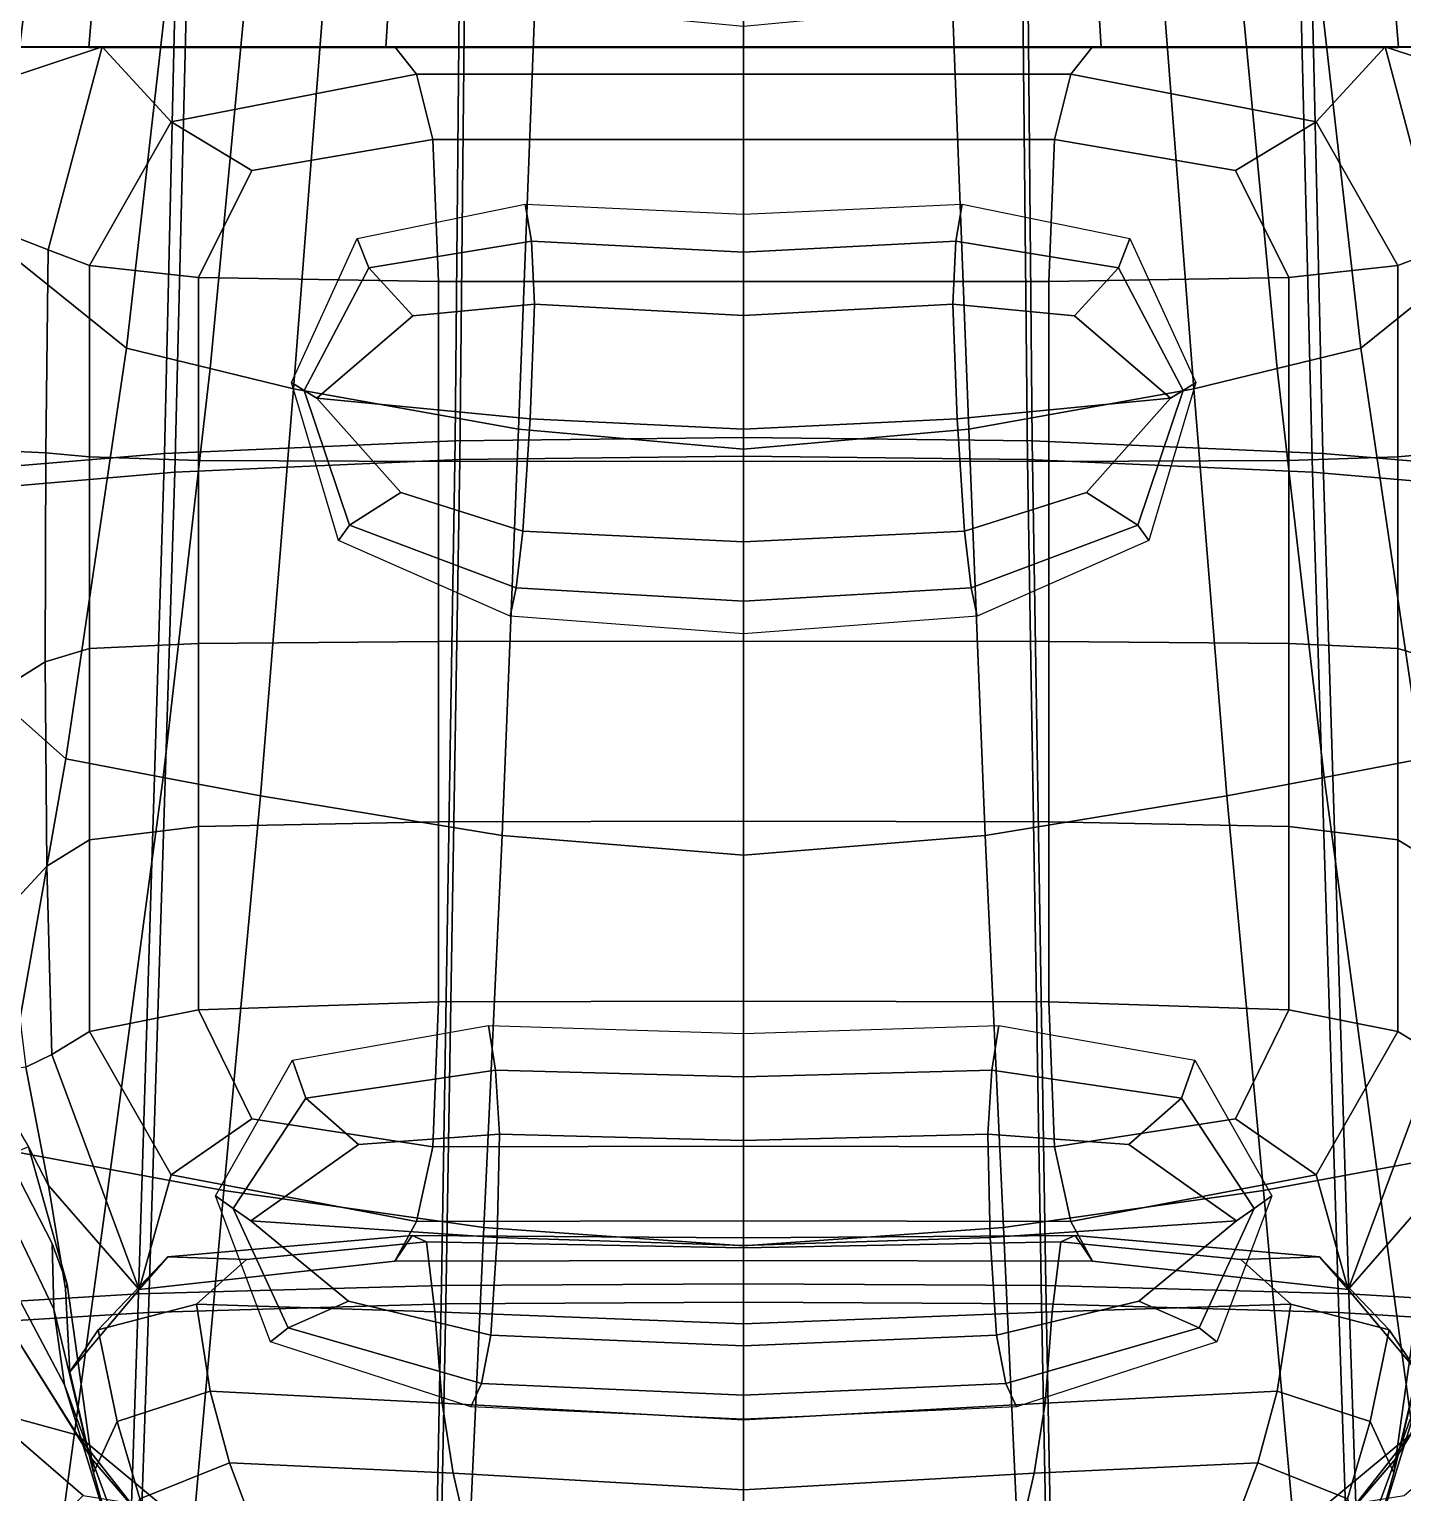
# Model space of a CAD drawing. Extents: x -0.97 to 0.97, y -3.2 to 2.94.
# Drawn here: x -0.2181 to 0.2012, y 1.3053 to 1.7521 of the extents above; entities that cross this region are included whole.
import ezdxf

# ---------------------------------------------------------------- set-up
doc = ezdxf.new("R2010")
doc.units = 0

msp = doc.modelspace()

# ---------------------------------------------------------------- linework, layer by layer
for points in [[(-0.24966, 1.87992, 0.27348), (-0.25361, 1.7466, 0.29611), (-0.19991, 1.74651, 0.20702), (-0.18938, 1.87434, 0.1677)], [(0.24966, 1.87992, 0.27348), (0.18938, 1.87434, 0.1677), (0.19991, 1.74651, 0.20702), (0.25361, 1.7466, 0.29611)], [(-0.24839, 1.7381, 0.08219), (-0.22782, 1.75672, 0.11226), (-0.20575, 1.87599, 0.07271), (-0.23279, 1.85733, 0.04582)], [(-0.10157, 1.8709, 0.12846), (-0.18938, 1.87434, 0.1677), (-0.19991, 1.74651, 0.20702), (-0.10921, 1.74648, 0.16936)], [(0.10157, 1.8709, 0.12846), (0.10921, 1.74648, 0.16936), (0.19991, 1.74651, 0.20702), (0.18938, 1.87434, 0.1677)], [(-0.10157, 1.8709, 0.12846), (-0.10921, 1.74648, 0.16936), (0, 1.74648, 0.16338), (0, 1.86971, 0.12547)], [(0.10157, 1.8709, 0.12846), (0, 1.86971, 0.12547), (0, 1.74648, 0.16338), (0.10921, 1.74648, 0.16936)], [(-0.08601, 1.84797, 1.20751), (-0.08809, 1.62644, 1.29726), (0, 1.62744, 1.29956), (0, 1.85006, 1.21096)], [(0.08601, 1.84797, 1.20751), (0, 1.85006, 1.21096), (0, 1.62744, 1.29956), (0.08809, 1.62644, 1.29726)], [(-0.08601, 1.84797, 1.20751), (-0.17173, 1.84198, 1.19651), (-0.17687, 1.62259, 1.28745), (-0.08809, 1.62644, 1.29726)], [(0.08601, 1.84797, 1.20751), (0.08809, 1.62644, 1.29726), (0.17687, 1.62259, 1.28745), (0.17173, 1.84198, 1.19651)], [(-0.25684, 1.83239, 1.17732), (-0.26706, 1.61506, 1.2672), (-0.17687, 1.62259, 1.28745), (-0.17173, 1.84198, 1.19651)], [(-0.08447, 1.84158, 1.19347), (-0.08667, 1.62073, 1.28286), (-0.17367, 1.61688, 1.27334), (-0.16827, 1.8356, 1.1828)], [(-0.08447, 1.84158, 1.19347), (0, 1.84368, 1.19688), (0, 1.62174, 1.28512), (-0.08667, 1.62073, 1.28286)], [(0.08447, 1.84158, 1.19347), (0.08667, 1.62073, 1.28286), (0, 1.62174, 1.28512), (0, 1.84368, 1.19688)], [(0.08447, 1.84158, 1.19347), (0.16827, 1.8356, 1.1828), (0.17367, 1.61688, 1.27334), (0.08667, 1.62073, 1.28286)], [(0.25684, 1.83239, 1.17732), (0.17173, 1.84198, 1.19651), (0.17687, 1.62259, 1.28745), (0.26706, 1.61506, 1.2672)], [(-0.2287, 1.68708, -0.0055), (-0.26897, 1.71948, 0.05212), (-0.25216, 1.83791, 0.02149), (-0.21318, 1.80908, -0.03064)], [(-0.25074, 1.82605, 1.1644), (-0.16827, 1.8356, 1.1828), (-0.17367, 1.61688, 1.27334), (-0.26133, 1.60935, 1.25382)], [(0.25074, 1.82605, 1.1644), (0.26133, 1.60935, 1.25382), (0.17367, 1.61688, 1.27334), (0.16827, 1.8356, 1.1828)], [(-0.2287, 1.68708, -0.0055), (-0.21318, 1.80908, -0.03064), (-0.1742, 1.78024, -0.08276), (-0.18843, 1.65468, -0.06313)], [(0.2287, 1.68708, -0.0055), (0.18843, 1.65468, -0.06313), (0.1742, 1.78024, -0.08276), (0.21318, 1.80908, -0.03064)], [(-0.16294, 1.64847, -0.07696), (-0.18843, 1.65468, -0.06313), (-0.1742, 1.78024, -0.08276), (-0.15083, 1.77569, -0.09853)], [(0.16294, 1.64847, -0.07696), (0.15083, 1.77569, -0.09853), (0.1742, 1.78024, -0.08276), (0.18843, 1.65468, -0.06313)], [(-0.16294, 1.64847, -0.07696), (-0.15083, 1.77569, -0.09853), (-0.12746, 1.77113, -0.1143), (-0.13746, 1.64226, -0.0908)], [(0.16294, 1.64847, -0.07696), (0.13746, 1.64226, -0.0908), (0.12746, 1.77113, -0.1143), (0.15083, 1.77569, -0.09853)], [(-0.06873, 1.63, -0.14893), (-0.13746, 1.64226, -0.0908), (-0.12746, 1.77113, -0.1143), (-0.06373, 1.75901, -0.16092)], [(0.06873, 1.63, -0.14893), (0.06373, 1.75901, -0.16092), (0.12746, 1.77113, -0.1143), (0.13746, 1.64226, -0.0908)], [(-0.06873, 1.63, -0.14893), (-0.06373, 1.75901, -0.16092), (0, 1.75296, -0.18424), (0, 1.62386, -0.17799)], [(0.06873, 1.63, -0.14893), (0, 1.62386, -0.17799), (0, 1.75296, -0.18424), (0.06373, 1.75901, -0.16092)], [(-0.25437, 1.75116, 0.47781), (-0.22944, 1.73564, 0.47477), (-0.19591, 1.74673, 0.38575), (-0.25094, 1.74673, 0.39653)], [(0.25437, 1.75116, 0.47781), (0.25094, 1.74673, 0.39653), (0.19591, 1.74673, 0.38575), (0.22944, 1.73564, 0.47477)], [(-0.2401, 1.74664, 0.32479), (-0.19487, 1.74661, 0.291), (-0.19991, 1.74651, 0.20702), (-0.25361, 1.7466, 0.29611)], [(-0.2401, 1.74664, 0.32479), (-0.25094, 1.74673, 0.39653), (-0.19591, 1.74673, 0.38575), (-0.19487, 1.74661, 0.291)], [(-0.22352, 1.68908, 0.48002), (-0.21236, 1.68469, 0.42122), (-0.19591, 1.74673, 0.38575), (-0.22944, 1.73564, 0.47477)], [(-0.19974, 1.67994, 0.41177), (-0.17478, 1.72378, 0.40099), (-0.19591, 1.74673, 0.38575), (-0.21236, 1.68469, 0.42122)], [(-0.10788, 1.7466, 0.27575), (-0.10921, 1.74648, 0.16936), (-0.19991, 1.74651, 0.20702), (-0.19487, 1.74661, 0.291)], [(-0.10788, 1.7466, 0.27575), (-0.19487, 1.74661, 0.291), (-0.19591, 1.74673, 0.38575), (-0.10654, 1.74673, 0.38215)], [(-0.09987, 1.73839, 0.39739), (-0.10654, 1.74673, 0.38215), (-0.19591, 1.74673, 0.38575), (-0.17478, 1.72378, 0.40099)], [(-0.10788, 1.7466, 0.27575), (0, 1.7466, 0.27277), (0, 1.74648, 0.16338), (-0.10921, 1.74648, 0.16936)], [(-0.10788, 1.7466, 0.27575), (-0.10654, 1.74673, 0.38215), (0, 1.74673, 0.38215), (0, 1.7466, 0.27277)], [(-0.09987, 1.73839, 0.39739), (0, 1.73839, 0.39739), (0, 1.74673, 0.38215), (-0.10654, 1.74673, 0.38215)], [(0.10788, 1.7466, 0.27575), (0, 1.7466, 0.27277), (0, 1.74673, 0.38215), (0.10654, 1.74673, 0.38215)], [(0.09987, 1.73839, 0.39739), (0.10654, 1.74673, 0.38215), (0, 1.74673, 0.38215), (0, 1.73839, 0.39739)], [(0.10788, 1.7466, 0.27575), (0.10921, 1.74648, 0.16936), (0, 1.74648, 0.16338), (0, 1.7466, 0.27277)], [(0.09987, 1.73839, 0.39739), (0.17478, 1.72378, 0.40099), (0.19591, 1.74673, 0.38575), (0.10654, 1.74673, 0.38215)], [(0.10788, 1.7466, 0.27575), (0.10654, 1.74673, 0.38215), (0.19591, 1.74673, 0.38575), (0.19487, 1.74661, 0.291)], [(0.10788, 1.7466, 0.27575), (0.19487, 1.74661, 0.291), (0.19991, 1.74651, 0.20702), (0.10921, 1.74648, 0.16936)], [(0.19974, 1.67994, 0.41177), (0.21236, 1.68469, 0.42122), (0.19591, 1.74673, 0.38575), (0.17478, 1.72378, 0.40099)], [(0.2401, 1.74664, 0.32479), (0.19487, 1.74661, 0.291), (0.19591, 1.74673, 0.38575), (0.25094, 1.74673, 0.39653)], [(0.2401, 1.74664, 0.32479), (0.25361, 1.7466, 0.29611), (0.19991, 1.74651, 0.20702), (0.19487, 1.74661, 0.291)], [(0.22352, 1.68908, 0.48002), (0.22944, 1.73564, 0.47477), (0.19591, 1.74673, 0.38575), (0.21236, 1.68469, 0.42122)], [(-0.09987, 1.73839, 0.39739), (-0.17478, 1.72378, 0.40099), (-0.15017, 1.70893, 0.41225), (-0.09487, 1.7184, 0.41242)], [(-0.09987, 1.73839, 0.39739), (-0.09487, 1.7184, 0.41242), (0, 1.71841, 0.41242), (0, 1.73839, 0.39739)], [(0.09987, 1.73839, 0.39739), (0, 1.73839, 0.39739), (0, 1.71841, 0.41242), (0.09487, 1.7184, 0.41242)], [(0.09987, 1.73839, 0.39739), (0.09487, 1.7184, 0.41242), (0.15017, 1.70893, 0.41225), (0.17478, 1.72378, 0.40099)], [(-0.19974, 1.67994, 0.41177), (-0.16644, 1.67627, 0.4232), (-0.15017, 1.70893, 0.41225), (-0.17478, 1.72378, 0.40099)], [(0.19974, 1.67994, 0.41177), (0.17478, 1.72378, 0.40099), (0.15017, 1.70893, 0.41225), (0.16644, 1.67627, 0.4232)], [(-0.0932, 1.67508, 0.42701), (-0.09487, 1.7184, 0.41242), (-0.15017, 1.70893, 0.41225), (-0.16644, 1.67627, 0.4232)], [(-0.0932, 1.67508, 0.42701), (0, 1.67511, 0.42701), (0, 1.71841, 0.41242), (-0.09487, 1.7184, 0.41242)], [(0.0932, 1.67508, 0.42701), (0.09487, 1.7184, 0.41242), (0, 1.71841, 0.41242), (0, 1.67511, 0.42701)], [(0.0932, 1.67508, 0.42701), (0.16644, 1.67627, 0.4232), (0.15017, 1.70893, 0.41225), (0.09487, 1.7184, 0.41242)], [(-0.06475, 1.68734, -0.16849), (-0.11449, 1.67926, -0.12573), (-0.11796, 1.68815, -0.11219), (-0.06675, 1.69871, -0.15629)], [(-0.06475, 1.68734, -0.16849), (-0.06675, 1.69871, -0.15629), (0, 1.69564, -0.18356), (0, 1.68405, -0.19528)], [(0.06475, 1.68734, -0.16849), (0, 1.68405, -0.19528), (0, 1.69564, -0.18356), (0.06675, 1.69871, -0.15629)], [(0.06475, 1.68734, -0.16849), (0.06675, 1.69871, -0.15629), (0.11796, 1.68815, -0.11219), (0.11449, 1.67926, -0.12573)], [(-0.22352, 1.68908, 0.48002), (-0.2262, 1.62336, 0.48708), (-0.21303, 1.62271, 0.43107), (-0.21236, 1.68469, 0.42122)], [(-0.2287, 1.68708, -0.0055), (-0.18843, 1.65468, -0.06313), (-0.20694, 1.52932, -0.03923), (-0.24693, 1.56482, 0.02621)], [(-0.19974, 1.67994, 0.41177), (-0.21236, 1.68469, 0.42122), (-0.21303, 1.62271, 0.43107), (-0.19974, 1.62149, 0.42256)], [(-0.13419, 1.64183, -0.10467), (-0.13809, 1.64418, -0.08894), (-0.11796, 1.68815, -0.11219), (-0.11449, 1.67926, -0.12573)], [(-0.06475, 1.68734, -0.16849), (-0.06385, 1.66811, -0.17614), (-0.10102, 1.66457, -0.1422), (-0.11449, 1.67926, -0.12573)], [(-0.06475, 1.68734, -0.16849), (0, 1.68405, -0.19528), (0, 1.66473, -0.2028), (-0.06385, 1.66811, -0.17614)], [(0.06475, 1.68734, -0.16849), (0.06385, 1.66811, -0.17614), (0, 1.66473, -0.2028), (0, 1.68405, -0.19528)], [(0.06475, 1.68734, -0.16849), (0.11449, 1.67926, -0.12573), (0.10102, 1.66457, -0.1422), (0.06385, 1.66811, -0.17614)], [(0.13419, 1.64183, -0.10467), (0.11449, 1.67926, -0.12573), (0.11796, 1.68815, -0.11219), (0.13809, 1.64418, -0.08894)], [(0.2287, 1.68708, -0.0055), (0.24693, 1.56482, 0.02621), (0.20694, 1.52932, -0.03923), (0.18843, 1.65468, -0.06313)], [(0.19974, 1.67994, 0.41177), (0.19974, 1.62149, 0.42256), (0.21303, 1.62271, 0.43107), (0.21236, 1.68469, 0.42122)], [(-0.19974, 1.67994, 0.41177), (-0.19974, 1.62149, 0.42256), (-0.16644, 1.62039, 0.43399), (-0.16644, 1.67627, 0.4232)], [(0.19974, 1.67994, 0.41177), (0.16644, 1.67627, 0.4232), (0.16644, 1.62039, 0.43399), (0.19974, 1.62149, 0.42256)], [(-0.0932, 1.67508, 0.42701), (-0.16644, 1.67627, 0.4232), (-0.16644, 1.62039, 0.43399), (-0.0932, 1.62011, 0.4378)], [(-0.13419, 1.64183, -0.10467), (-0.11449, 1.67926, -0.12573), (-0.10102, 1.66457, -0.1422), (-0.1303, 1.63949, -0.1204)], [(0.0932, 1.67508, 0.42701), (0.0932, 1.62011, 0.4378), (0.16644, 1.62039, 0.43399), (0.16644, 1.67627, 0.4232)], [(0.13419, 1.64183, -0.10467), (0.1303, 1.63949, -0.1204), (0.10102, 1.66457, -0.1422), (0.11449, 1.67926, -0.12573)], [(-0.0932, 1.67508, 0.42701), (-0.0932, 1.62011, 0.4378), (0, 1.62017, 0.4378), (0, 1.67511, 0.42701)], [(0.0932, 1.67508, 0.42701), (0, 1.67511, 0.42701), (0, 1.62017, 0.4378), (0.0932, 1.62011, 0.4378)], [(-0.06515, 1.63313, -0.17473), (-0.1303, 1.63949, -0.1204), (-0.10102, 1.66457, -0.1422), (-0.06385, 1.66811, -0.17614)], [(-0.06515, 1.63313, -0.17473), (-0.06385, 1.66811, -0.17614), (0, 1.66473, -0.2028), (0, 1.62995, -0.20189)], [(0.06515, 1.63313, -0.17473), (0, 1.62995, -0.20189), (0, 1.66473, -0.2028), (0.06385, 1.66811, -0.17614)], [(0.06515, 1.63313, -0.17473), (0.06385, 1.66811, -0.17614), (0.10102, 1.66457, -0.1422), (0.1303, 1.63949, -0.1204)], [(-0.16294, 1.64847, -0.07696), (-0.17725, 1.52368, -0.05124), (-0.20694, 1.52932, -0.03923), (-0.18843, 1.65468, -0.06313)], [(0.16294, 1.64847, -0.07696), (0.18843, 1.65468, -0.06313), (0.20694, 1.52932, -0.03923), (0.17725, 1.52368, -0.05124)], [(-0.16294, 1.64847, -0.07696), (-0.13746, 1.64226, -0.0908), (-0.14756, 1.51804, -0.06326), (-0.17725, 1.52368, -0.05124)], [(-0.13419, 1.64183, -0.10467), (-0.12035, 1.60072, -0.11186), (-0.12369, 1.59601, -0.09503), (-0.13809, 1.64418, -0.08894)], [(0.13419, 1.64183, -0.10467), (0.13809, 1.64418, -0.08894), (0.12369, 1.59601, -0.09503), (0.12035, 1.60072, -0.11186)], [(0.16294, 1.64847, -0.07696), (0.17725, 1.52368, -0.05124), (0.14756, 1.51804, -0.06326), (0.13746, 1.64226, -0.0908)], [(-0.06873, 1.63, -0.14893), (-0.07378, 1.50596, -0.12858), (-0.14756, 1.51804, -0.06326), (-0.13746, 1.64226, -0.0908)], [(-0.13419, 1.64183, -0.10467), (-0.1303, 1.63949, -0.1204), (-0.10469, 1.61062, -0.13339), (-0.12035, 1.60072, -0.11186)], [(0.06873, 1.63, -0.14893), (0.13746, 1.64226, -0.0908), (0.14756, 1.51804, -0.06326), (0.07378, 1.50596, -0.12858)], [(0.13419, 1.64183, -0.10467), (0.12035, 1.60072, -0.11186), (0.10469, 1.61062, -0.13339), (0.1303, 1.63949, -0.1204)], [(-0.06515, 1.63313, -0.17473), (-0.06742, 1.59882, -0.16654), (-0.10469, 1.61062, -0.13339), (-0.1303, 1.63949, -0.1204)], [(0.06515, 1.63313, -0.17473), (0.1303, 1.63949, -0.1204), (0.10469, 1.61062, -0.13339), (0.06742, 1.59882, -0.16654)], [(-0.06515, 1.63313, -0.17473), (0, 1.62995, -0.20189), (0, 1.59558, -0.19476), (-0.06742, 1.59882, -0.16654)], [(0.06515, 1.63313, -0.17473), (0.06742, 1.59882, -0.16654), (0, 1.59558, -0.19476), (0, 1.62995, -0.20189)], [(-0.09229, 1.36856, 1.37813), (-0.08809, 1.62644, 1.29726), (-0.17687, 1.62259, 1.28745), (-0.18474, 1.366, 1.36857)], [(-0.09229, 1.36856, 1.37813), (0, 1.36907, 1.38006), (0, 1.62744, 1.29956), (-0.08809, 1.62644, 1.29726)], [(-0.06873, 1.63, -0.14893), (0, 1.62386, -0.17799), (0, 1.49992, -0.16124), (-0.07378, 1.50596, -0.12858)], [(0.06873, 1.63, -0.14893), (0.07378, 1.50596, -0.12858), (0, 1.49992, -0.16124), (0, 1.62386, -0.17799)], [(0.09229, 1.36856, 1.37813), (0.08809, 1.62644, 1.29726), (0, 1.62744, 1.29956), (0, 1.36907, 1.38006)], [(0.09229, 1.36856, 1.37813), (0.18474, 1.366, 1.36857), (0.17687, 1.62259, 1.28745), (0.08809, 1.62644, 1.29726)], [(-0.2775, 1.36042, 1.34766), (-0.18474, 1.366, 1.36857), (-0.17687, 1.62259, 1.28745), (-0.26706, 1.61506, 1.2672)], [(-0.2271, 1.55034, 0.48943), (-0.21325, 1.55891, 0.43436), (-0.21303, 1.62271, 0.43107), (-0.2262, 1.62336, 0.48708)], [(-0.19974, 1.56304, 0.42616), (-0.19974, 1.62149, 0.42256), (-0.21303, 1.62271, 0.43107), (-0.21325, 1.55891, 0.43436)], [(-0.09098, 1.36292, 1.36368), (-0.08667, 1.62073, 1.28286), (0, 1.62174, 1.28512), (0, 1.36344, 1.36559)], [(0.09098, 1.36292, 1.36368), (0, 1.36344, 1.36559), (0, 1.62174, 1.28512), (0.08667, 1.62073, 1.28286)], [(0.2775, 1.36042, 1.34766), (0.26706, 1.61506, 1.2672), (0.17687, 1.62259, 1.28745), (0.18474, 1.366, 1.36857)], [(0.19974, 1.56304, 0.42616), (0.21325, 1.55891, 0.43436), (0.21303, 1.62271, 0.43107), (0.19974, 1.62149, 0.42256)], [(-0.19974, 1.56304, 0.42616), (-0.16644, 1.56451, 0.43759), (-0.16644, 1.62039, 0.43399), (-0.19974, 1.62149, 0.42256)], [(-0.09098, 1.36292, 1.36368), (-0.18176, 1.36036, 1.35439), (-0.17367, 1.61688, 1.27334), (-0.08667, 1.62073, 1.28286)], [(-0.0932, 1.56513, 0.4414), (-0.0932, 1.62011, 0.4378), (-0.16644, 1.62039, 0.43399), (-0.16644, 1.56451, 0.43759)], [(-0.0932, 1.56513, 0.4414), (0, 1.56523, 0.4414), (0, 1.62017, 0.4378), (-0.0932, 1.62011, 0.4378)], [(0.0932, 1.56513, 0.4414), (0.0932, 1.62011, 0.4378), (0, 1.62017, 0.4378), (0, 1.56523, 0.4414)], [(0.09098, 1.36292, 1.36368), (0.08667, 1.62073, 1.28286), (0.17367, 1.61688, 1.27334), (0.18176, 1.36036, 1.35439)], [(0.0932, 1.56513, 0.4414), (0.16644, 1.56451, 0.43759), (0.16644, 1.62039, 0.43399), (0.0932, 1.62011, 0.4378)], [(0.19974, 1.56304, 0.42616), (0.19974, 1.62149, 0.42256), (0.16644, 1.62039, 0.43399), (0.16644, 1.56451, 0.43759)], [(-0.27211, 1.35479, 1.33414), (-0.26133, 1.60935, 1.25382), (-0.17367, 1.61688, 1.27334), (-0.18176, 1.36036, 1.35439)], [(0.27211, 1.35479, 1.33414), (0.18176, 1.36036, 1.35439), (0.17367, 1.61688, 1.27334), (0.26133, 1.60935, 1.25382)], [(-0.06944, 1.58157, -0.15387), (-0.12035, 1.60072, -0.11186), (-0.10469, 1.61062, -0.13339), (-0.06742, 1.59882, -0.16654)], [(0.06944, 1.58157, -0.15387), (0.06742, 1.59882, -0.16654), (0.10469, 1.61062, -0.13339), (0.12035, 1.60072, -0.11186)], [(-0.06944, 1.58157, -0.15387), (-0.07134, 1.57285, -0.13896), (-0.12369, 1.59601, -0.09503), (-0.12035, 1.60072, -0.11186)], [(0.06944, 1.58157, -0.15387), (0.12035, 1.60072, -0.11186), (0.12369, 1.59601, -0.09503), (0.07134, 1.57285, -0.13896)], [(-0.06944, 1.58157, -0.15387), (-0.06742, 1.59882, -0.16654), (0, 1.59558, -0.19476), (0, 1.57748, -0.18358)], [(0.06944, 1.58157, -0.15387), (0, 1.57748, -0.18358), (0, 1.59558, -0.19476), (0.06742, 1.59882, -0.16654)], [(-0.06944, 1.58157, -0.15387), (0, 1.57748, -0.18358), (0, 1.56752, -0.17039), (-0.07134, 1.57285, -0.13896)], [(0.06944, 1.58157, -0.15387), (0.07134, 1.57285, -0.13896), (0, 1.56752, -0.17039), (0, 1.57748, -0.18358)], [(-0.26746, 1.44686, 0.07021), (-0.24693, 1.56482, 0.02621), (-0.20694, 1.52932, -0.03923), (-0.228, 1.41042, -0.01081)], [(-0.19974, 1.56304, 0.42616), (-0.19974, 1.50458, 0.42616), (-0.16644, 1.50864, 0.43759), (-0.16644, 1.56451, 0.43759)], [(-0.0932, 1.56513, 0.4414), (-0.16644, 1.56451, 0.43759), (-0.16644, 1.50864, 0.43759), (-0.0932, 1.51016, 0.4414)], [(-0.0932, 1.56513, 0.4414), (-0.0932, 1.51016, 0.4414), (0, 1.51028, 0.4414), (0, 1.56523, 0.4414)], [(0.0932, 1.56513, 0.4414), (0, 1.56523, 0.4414), (0, 1.51028, 0.4414), (0.0932, 1.51016, 0.4414)], [(0.0932, 1.56513, 0.4414), (0.0932, 1.51016, 0.4414), (0.16644, 1.50864, 0.43759), (0.16644, 1.56451, 0.43759)], [(0.19974, 1.56304, 0.42616), (0.16644, 1.56451, 0.43759), (0.16644, 1.50864, 0.43759), (0.19974, 1.50458, 0.42616)], [(-0.19974, 1.56304, 0.42616), (-0.21325, 1.55891, 0.43436), (-0.21276, 1.49659, 0.43382), (-0.19974, 1.50458, 0.42616)], [(0.19974, 1.56304, 0.42616), (0.19974, 1.50458, 0.42616), (0.21276, 1.49659, 0.43382), (0.21325, 1.55891, 0.43436)], [(-0.2271, 1.55034, 0.48943), (-0.22513, 1.48324, 0.4873), (-0.21276, 1.49659, 0.43382), (-0.21325, 1.55891, 0.43436)], [(-0.19335, 1.40397, -0.02343), (-0.228, 1.41042, -0.01081), (-0.20694, 1.52932, -0.03923), (-0.17725, 1.52368, -0.05124)], [(0.19335, 1.40397, -0.02343), (0.17725, 1.52368, -0.05124), (0.20694, 1.52932, -0.03923), (0.228, 1.41042, -0.01081)], [(-0.19335, 1.40397, -0.02343), (-0.17725, 1.52368, -0.05124), (-0.14756, 1.51804, -0.06326), (-0.1587, 1.39752, -0.03605)], [(0.19335, 1.40397, -0.02343), (0.1587, 1.39752, -0.03605), (0.14756, 1.51804, -0.06326), (0.17725, 1.52368, -0.05124)], [(-0.07935, 1.38628, -0.1049), (-0.1587, 1.39752, -0.03605), (-0.14756, 1.51804, -0.06326), (-0.07378, 1.50596, -0.12858)], [(0.07935, 1.38628, -0.1049), (0.07378, 1.50596, -0.12858), (0.14756, 1.51804, -0.06326), (0.1587, 1.39752, -0.03605)], [(-0.0932, 1.45518, 0.4414), (-0.0932, 1.51016, 0.4414), (-0.16644, 1.50864, 0.43759), (-0.16644, 1.45276, 0.43759)], [(-0.0932, 1.45518, 0.4414), (0, 1.45534, 0.4414), (0, 1.51028, 0.4414), (-0.0932, 1.51016, 0.4414)], [(0.0932, 1.45518, 0.4414), (0.0932, 1.51016, 0.4414), (0, 1.51028, 0.4414), (0, 1.45534, 0.4414)], [(0.0932, 1.45518, 0.4414), (0.16644, 1.45276, 0.43759), (0.16644, 1.50864, 0.43759), (0.0932, 1.51016, 0.4414)], [(-0.19974, 1.44613, 0.42616), (-0.16644, 1.45276, 0.43759), (-0.16644, 1.50864, 0.43759), (-0.19974, 1.50458, 0.42616)], [(-0.07935, 1.38628, -0.1049), (-0.07378, 1.50596, -0.12858), (0, 1.49992, -0.16124), (0, 1.38066, -0.13933)], [(0.07935, 1.38628, -0.1049), (0, 1.38066, -0.13933), (0, 1.49992, -0.16124), (0.07378, 1.50596, -0.12858)], [(0.19974, 1.44613, 0.42616), (0.19974, 1.50458, 0.42616), (0.16644, 1.50864, 0.43759), (0.16644, 1.45276, 0.43759)], [(-0.19974, 1.44613, 0.42616), (-0.19974, 1.50458, 0.42616), (-0.21276, 1.49659, 0.43382), (-0.21128, 1.43904, 0.43223)], [(0.19974, 1.44613, 0.42616), (0.21128, 1.43904, 0.43223), (0.21276, 1.49659, 0.43382), (0.19974, 1.50458, 0.42616)], [(-0.21922, 1.43526, 0.48091), (-0.21128, 1.43904, 0.43223), (-0.21276, 1.49659, 0.43382), (-0.22513, 1.48324, 0.4873)], [(-0.19974, 1.44613, 0.42616), (-0.17478, 1.40239, 0.42616), (-0.15017, 1.41943, 0.43462), (-0.16644, 1.45276, 0.43759)], [(-0.0932, 1.45518, 0.4414), (-0.16644, 1.45276, 0.43759), (-0.15017, 1.41943, 0.43462), (-0.09487, 1.41092, 0.43759)], [(-0.0932, 1.45518, 0.4414), (-0.09487, 1.41092, 0.43759), (0, 1.4111, 0.43759), (0, 1.45534, 0.4414)], [(0.0932, 1.45518, 0.4414), (0, 1.45534, 0.4414), (0, 1.4111, 0.43759), (0.09487, 1.41092, 0.43759)], [(0.0932, 1.45518, 0.4414), (0.09487, 1.41092, 0.43759), (0.15017, 1.41943, 0.43462), (0.16644, 1.45276, 0.43759)], [(0.19974, 1.44613, 0.42616), (0.16644, 1.45276, 0.43759), (0.15017, 1.41943, 0.43462), (0.17478, 1.40239, 0.42616)], [(-0.0758, 1.43431, -0.13089), (-0.13372, 1.4258, -0.07877), (-0.13778, 1.43738, -0.06001), (-0.07796, 1.44794, -0.11591)], [(-0.0758, 1.43431, -0.13089), (-0.07796, 1.44794, -0.11591), (0, 1.44549, -0.15108), (0, 1.43227, -0.16392)], [(0.0758, 1.43431, -0.13089), (0, 1.43227, -0.16392), (0, 1.44549, -0.15108), (0.07796, 1.44794, -0.11591)], [(0.0758, 1.43431, -0.13089), (0.07796, 1.44794, -0.11591), (0.13778, 1.43738, -0.06001), (0.13372, 1.4258, -0.07877)], [(-0.19974, 1.44613, 0.42616), (-0.21128, 1.43904, 0.43223), (-0.18462, 1.3673, 0.43634), (-0.17478, 1.40239, 0.42616)], [(0.19974, 1.44613, 0.42616), (0.17478, 1.40239, 0.42616), (0.18462, 1.3673, 0.43634), (0.21128, 1.43904, 0.43223)], [(-0.21922, 1.43526, 0.48091), (-0.21223, 1.39912, 0.48635), (-0.18462, 1.3673, 0.43634), (-0.21128, 1.43904, 0.43223)], [(0.21922, 1.43526, 0.48091), (0.21128, 1.43904, 0.43223), (0.18462, 1.3673, 0.43634), (0.21223, 1.39912, 0.48635)], [(-0.21922, 1.43526, 0.48091), (-0.23175, 1.4336, 0.53341), (-0.21834, 1.4109, 0.53782), (-0.21223, 1.39912, 0.48635)], [(-0.15587, 1.39211, -0.05456), (-0.16131, 1.39591, -0.033), (-0.13778, 1.43738, -0.06001), (-0.13372, 1.4258, -0.07877)], [(-0.0758, 1.43431, -0.13089), (-0.07457, 1.41474, -0.14024), (-0.11758, 1.41161, -0.09971), (-0.13372, 1.4258, -0.07877)], [(-0.0758, 1.43431, -0.13089), (0, 1.43227, -0.16392), (0, 1.41278, -0.17172), (-0.07457, 1.41474, -0.14024)], [(0.0758, 1.43431, -0.13089), (0.07457, 1.41474, -0.14024), (0, 1.41278, -0.17172), (0, 1.43227, -0.16392)], [(0.0758, 1.43431, -0.13089), (0.13372, 1.4258, -0.07877), (0.11758, 1.41161, -0.09971), (0.07457, 1.41474, -0.14024)], [(0.15587, 1.39211, -0.05456), (0.13372, 1.4258, -0.07877), (0.13778, 1.43738, -0.06001), (0.16131, 1.39591, -0.033)], [(-0.15587, 1.39211, -0.05456), (-0.13372, 1.4258, -0.07877), (-0.11758, 1.41161, -0.09971), (-0.15044, 1.38831, -0.07611)], [(0.15587, 1.39211, -0.05456), (0.15044, 1.38831, -0.07611), (0.11758, 1.41161, -0.09971), (0.13372, 1.4258, -0.07877)], [(-0.09987, 1.38808, 0.42616), (-0.09487, 1.41092, 0.43759), (-0.15017, 1.41943, 0.43462), (-0.17478, 1.40239, 0.42616)], [(0.09987, 1.38808, 0.42616), (0.17478, 1.40239, 0.42616), (0.15017, 1.41943, 0.43462), (0.09487, 1.41092, 0.43759)], [(-0.07522, 1.38326, -0.13833), (-0.15044, 1.38831, -0.07611), (-0.11758, 1.41161, -0.09971), (-0.07457, 1.41474, -0.14024)], [(-0.07522, 1.38326, -0.13833), (-0.07457, 1.41474, -0.14024), (0, 1.41278, -0.17172), (0, 1.38074, -0.16944)], [(0.07522, 1.38326, -0.13833), (0, 1.38074, -0.16944), (0, 1.41278, -0.17172), (0.07457, 1.41474, -0.14024)], [(0.07522, 1.38326, -0.13833), (0.07457, 1.41474, -0.14024), (0.11758, 1.41161, -0.09971), (0.15044, 1.38831, -0.07611)], [(-0.19335, 1.40397, -0.02343), (-0.2111, 1.27359, 0.01248), (-0.25127, 1.28467, 0.0244), (-0.228, 1.41042, -0.01081)], [(-0.21117, 1.38134, 0.58445), (-0.22485, 1.40818, 0.5732), (-0.22827, 1.39786, 0.62306), (-0.21063, 1.36136, 0.62782)], [(-0.21117, 1.38134, 0.58445), (-0.20657, 1.36896, 0.56308), (-0.21834, 1.4109, 0.53782), (-0.22485, 1.40818, 0.5732)], [(-0.20705, 1.36751, 0.5197), (-0.21223, 1.39912, 0.48635), (-0.21834, 1.4109, 0.53782), (-0.20657, 1.36896, 0.56308)], [(-0.09987, 1.38808, 0.42616), (0, 1.38827, 0.42616), (0, 1.4111, 0.43759), (-0.09487, 1.41092, 0.43759)], [(0.09987, 1.38808, 0.42616), (0.09487, 1.41092, 0.43759), (0, 1.4111, 0.43759), (0, 1.38827, 0.42616)], [(0.19335, 1.40397, -0.02343), (0.228, 1.41042, -0.01081), (0.25127, 1.28467, 0.0244), (0.2111, 1.27359, 0.01248)], [(-0.19335, 1.40397, -0.02343), (-0.1587, 1.39752, -0.03605), (-0.17092, 1.26252, 0.00055), (-0.2111, 1.27359, 0.01248)], [(0.19335, 1.40397, -0.02343), (0.2111, 1.27359, 0.01248), (0.17092, 1.26252, 0.00055), (0.1587, 1.39752, -0.03605)], [(-0.20705, 1.36751, 0.5197), (-0.20578, 1.34219, 0.51262), (-0.18462, 1.3673, 0.43634), (-0.21223, 1.39912, 0.48635)], [(-0.09987, 1.38808, 0.42616), (-0.17478, 1.40239, 0.42616), (-0.18462, 1.3673, 0.43634), (-0.10654, 1.37595, 0.41092)], [(0.09987, 1.38808, 0.42616), (0.10654, 1.37595, 0.41092), (0.18462, 1.3673, 0.43634), (0.17478, 1.40239, 0.42616)], [(0.20705, 1.36751, 0.5197), (0.21223, 1.39912, 0.48635), (0.18462, 1.3673, 0.43634), (0.20578, 1.34219, 0.51262)], [(-0.2074, 1.33825, 0.70738), (-0.21063, 1.36136, 0.62782), (-0.22827, 1.39786, 0.62306), (-0.22825, 1.37747, 0.70665)], [(-0.07935, 1.38628, -0.1049), (-0.08546, 1.25348, -0.06562), (-0.17092, 1.26252, 0.00055), (-0.1587, 1.39752, -0.03605)], [(-0.15587, 1.39211, -0.05456), (-0.13906, 1.35561, -0.06353), (-0.14451, 1.35133, -0.04127), (-0.16131, 1.39591, -0.033)], [(0.07935, 1.38628, -0.1049), (0.1587, 1.39752, -0.03605), (0.17092, 1.26252, 0.00055), (0.08546, 1.25348, -0.06562)], [(0.15587, 1.39211, -0.05456), (0.16131, 1.39591, -0.033), (0.14451, 1.35133, -0.04127), (0.13906, 1.35561, -0.06353)], [(-0.15587, 1.39211, -0.05456), (-0.15044, 1.38831, -0.07611), (-0.12066, 1.36378, -0.08959), (-0.13906, 1.35561, -0.06353)], [(0.15587, 1.39211, -0.05456), (0.13906, 1.35561, -0.06353), (0.12066, 1.36378, -0.08959), (0.15044, 1.38831, -0.07611)], [(-0.07522, 1.38326, -0.13833), (-0.07722, 1.3534, -0.12773), (-0.12066, 1.36378, -0.08959), (-0.15044, 1.38831, -0.07611)], [(-0.09987, 1.38808, 0.42616), (-0.10654, 1.37595, 0.41092), (0, 1.37616, 0.41092), (0, 1.38827, 0.42616)], [(-0.07935, 1.38628, -0.1049), (0, 1.38066, -0.13933), (0, 1.24896, -0.0987), (-0.08546, 1.25348, -0.06562)], [(0.09987, 1.38808, 0.42616), (0, 1.38827, 0.42616), (0, 1.37616, 0.41092), (0.10654, 1.37595, 0.41092)], [(0.07935, 1.38628, -0.1049), (0.08546, 1.25348, -0.06562), (0, 1.24896, -0.0987), (0, 1.38066, -0.13933)], [(0.07522, 1.38326, -0.13833), (0.15044, 1.38831, -0.07611), (0.12066, 1.36378, -0.08959), (0.07722, 1.3534, -0.12773)], [(-0.21117, 1.38134, 0.58445), (-0.21063, 1.36136, 0.62782), (-0.19848, 1.31136, 0.61239), (-0.20657, 1.36896, 0.56308)], [(-0.1012, 1.38382, 0.43404), (-0.10654, 1.37595, 0.41092), (-0.18462, 1.3673, 0.43634), (-0.17579, 1.3773, 0.45711)], [(-0.1012, 1.38382, 0.43404), (-0.17579, 1.3773, 0.45711), (-0.15179, 1.37654, 0.48345), (-0.0968, 1.38194, 0.47098)], [(-0.09425, 1.36055, 0.53557), (-0.0968, 1.38194, 0.47098), (-0.15179, 1.37654, 0.48345), (-0.16709, 1.36282, 0.53317)], [(-0.1012, 1.38382, 0.43404), (0, 1.38315, 0.43358), (0, 1.37616, 0.41092), (-0.10654, 1.37595, 0.41092)], [(-0.1012, 1.38382, 0.43404), (-0.0968, 1.38194, 0.47098), (0, 1.38008, 0.47031), (0, 1.38315, 0.43358)], [(-0.09425, 1.36055, 0.53557), (0, 1.3569, 0.53519), (0, 1.38008, 0.47031), (-0.0968, 1.38194, 0.47098)], [(-0.07522, 1.38326, -0.13833), (0, 1.38074, -0.16944), (0, 1.35016, -0.15951), (-0.07722, 1.3534, -0.12773)], [(0.1012, 1.38382, 0.43404), (0.10654, 1.37595, 0.41092), (0, 1.37616, 0.41092), (0, 1.38315, 0.43358)], [(0.1012, 1.38382, 0.43404), (0, 1.38315, 0.43358), (0, 1.38008, 0.47031), (0.0968, 1.38194, 0.47098)], [(0.07522, 1.38326, -0.13833), (0.07722, 1.3534, -0.12773), (0, 1.35016, -0.15951), (0, 1.38074, -0.16944)], [(0.09425, 1.36055, 0.53557), (0.0968, 1.38194, 0.47098), (0, 1.38008, 0.47031), (0, 1.3569, 0.53519)], [(0.09425, 1.36055, 0.53557), (0.16709, 1.36282, 0.53317), (0.15179, 1.37654, 0.48345), (0.0968, 1.38194, 0.47098)], [(0.1012, 1.38382, 0.43404), (0.0968, 1.38194, 0.47098), (0.15179, 1.37654, 0.48345), (0.17579, 1.3773, 0.45711)], [(0.1012, 1.38382, 0.43404), (0.17579, 1.3773, 0.45711), (0.18462, 1.3673, 0.43634), (0.10654, 1.37595, 0.41092)], [(0.21117, 1.38134, 0.58445), (0.20657, 1.36896, 0.56308), (0.19848, 1.31136, 0.61239), (0.21063, 1.36136, 0.62782)], [(-0.2074, 1.33825, 0.70738), (-0.22825, 1.37747, 0.70665), (-0.22117, 1.35113, 0.80415), (-0.19915, 1.31574, 0.80086)], [(-0.19714, 1.35502, 0.52447), (-0.17579, 1.3773, 0.45711), (-0.18462, 1.3673, 0.43634), (-0.20578, 1.34219, 0.51262)], [(-0.19714, 1.35502, 0.52447), (-0.16709, 1.36282, 0.53317), (-0.15179, 1.37654, 0.48345), (-0.17579, 1.3773, 0.45711)], [(0.19714, 1.35502, 0.52447), (0.17579, 1.3773, 0.45711), (0.15179, 1.37654, 0.48345), (0.16709, 1.36282, 0.53317)], [(0.19714, 1.35502, 0.52447), (0.20578, 1.34219, 0.51262), (0.18462, 1.3673, 0.43634), (0.17579, 1.3773, 0.45711)], [(0.2074, 1.33825, 0.70738), (0.19915, 1.31574, 0.80086), (0.22117, 1.35113, 0.80415), (0.22825, 1.37747, 0.70665)], [(-0.20705, 1.36751, 0.5197), (-0.20657, 1.36896, 0.56308), (-0.19848, 1.31136, 0.61239), (-0.20578, 1.34219, 0.51262)], [(-0.09229, 1.36856, 1.37813), (-0.18474, 1.366, 1.36857), (-0.19397, 1.09082, 1.44478), (-0.09756, 1.0925, 1.45454)], [(-0.09229, 1.36856, 1.37813), (-0.09756, 1.0925, 1.45454), (0, 1.09284, 1.45652), (0, 1.36907, 1.38006)], [(0.09229, 1.36856, 1.37813), (0, 1.36907, 1.38006), (0, 1.09284, 1.45652), (0.09756, 1.0925, 1.45454)], [(0.09229, 1.36856, 1.37813), (0.09756, 1.0925, 1.45454), (0.19397, 1.09082, 1.44478), (0.18474, 1.366, 1.36857)], [(0.20705, 1.36751, 0.5197), (0.20578, 1.34219, 0.51262), (0.19848, 1.31136, 0.61239), (0.20657, 1.36896, 0.56308)], [(-0.2775, 1.36042, 1.34766), (-0.28804, 1.08714, 1.42341), (-0.19397, 1.09082, 1.44478), (-0.18474, 1.366, 1.36857)], [(-0.19714, 1.35502, 0.52447), (-0.1913, 1.32706, 0.61517), (-0.1629, 1.33631, 0.61725), (-0.16709, 1.36282, 0.53317)], [(-0.09098, 1.36292, 1.36368), (-0.09635, 1.08661, 1.44021), (-0.19119, 1.08493, 1.43068), (-0.18176, 1.36036, 1.35439)], [(-0.09425, 1.36055, 0.53557), (-0.16709, 1.36282, 0.53317), (-0.1629, 1.33631, 0.61725), (-0.09206, 1.33265, 0.61793)], [(-0.08007, 1.33866, -0.11099), (-0.13906, 1.35561, -0.06353), (-0.12066, 1.36378, -0.08959), (-0.07722, 1.3534, -0.12773)], [(-0.09098, 1.36292, 1.36368), (0, 1.36344, 1.36559), (0, 1.08696, 1.44217), (-0.09635, 1.08661, 1.44021)], [(0.09098, 1.36292, 1.36368), (0.09635, 1.08661, 1.44021), (0, 1.08696, 1.44217), (0, 1.36344, 1.36559)], [(0.08007, 1.33866, -0.11099), (0.07722, 1.3534, -0.12773), (0.12066, 1.36378, -0.08959), (0.13906, 1.35561, -0.06353)], [(0.09098, 1.36292, 1.36368), (0.18176, 1.36036, 1.35439), (0.19119, 1.08493, 1.43068), (0.09635, 1.08661, 1.44021)], [(0.09425, 1.36055, 0.53557), (0.09206, 1.33265, 0.61793), (0.1629, 1.33631, 0.61725), (0.16709, 1.36282, 0.53317)], [(0.19714, 1.35502, 0.52447), (0.16709, 1.36282, 0.53317), (0.1629, 1.33631, 0.61725), (0.1913, 1.32706, 0.61517)], [(0.2775, 1.36042, 1.34766), (0.18474, 1.366, 1.36857), (0.19397, 1.09082, 1.44478), (0.28804, 1.08714, 1.42341)], [(-0.27211, 1.35479, 1.33414), (-0.18176, 1.36036, 1.35439), (-0.19119, 1.08493, 1.43068), (-0.28299, 1.0813, 1.40992)], [(-0.23214, 1.33076, 0.90215), (-0.20344, 1.32291, 0.89575), (-0.22117, 1.35113, 0.80415), (-0.25237, 1.36257, 0.806)], [(-0.2074, 1.33825, 0.70738), (-0.19117, 1.28555, 0.70829), (-0.19848, 1.31136, 0.61239), (-0.21063, 1.36136, 0.62782)], [(-0.09425, 1.36055, 0.53557), (-0.09206, 1.33265, 0.61793), (0, 1.32759, 0.61791), (0, 1.3569, 0.53519)], [(0.09425, 1.36055, 0.53557), (0, 1.3569, 0.53519), (0, 1.32759, 0.61791), (0.09206, 1.33265, 0.61793)], [(0.27211, 1.35479, 1.33414), (0.28299, 1.0813, 1.40992), (0.19119, 1.08493, 1.43068), (0.18176, 1.36036, 1.35439)], [(0.2074, 1.33825, 0.70738), (0.21063, 1.36136, 0.62782), (0.19848, 1.31136, 0.61239), (0.19117, 1.28555, 0.70829)], [(-0.19714, 1.35502, 0.52447), (-0.20578, 1.34219, 0.51262), (-0.19848, 1.31136, 0.61239), (-0.1913, 1.32706, 0.61517)], [(-0.08007, 1.33866, -0.11099), (-0.08335, 1.33148, -0.09118), (-0.14451, 1.35133, -0.04127), (-0.13906, 1.35561, -0.06353)], [(0.08007, 1.33866, -0.11099), (0.13906, 1.35561, -0.06353), (0.14451, 1.35133, -0.04127), (0.08335, 1.33148, -0.09118)], [(0.19714, 1.35502, 0.52447), (0.1913, 1.32706, 0.61517), (0.19848, 1.31136, 0.61239), (0.20578, 1.34219, 0.51262)], [(-0.18353, 1.29756, 0.88603), (-0.19915, 1.31574, 0.80086), (-0.22117, 1.35113, 0.80415), (-0.20344, 1.32291, 0.89575)], [(-0.08007, 1.33866, -0.11099), (-0.07722, 1.3534, -0.12773), (0, 1.35016, -0.15951), (0, 1.33508, -0.14434)], [(0.08007, 1.33866, -0.11099), (0, 1.33508, -0.14434), (0, 1.35016, -0.15951), (0.07722, 1.3534, -0.12773)], [(0.18353, 1.29756, 0.88603), (0.20344, 1.32291, 0.89575), (0.22117, 1.35113, 0.80415), (0.19915, 1.31574, 0.80086)], [(-0.2074, 1.33825, 0.70738), (-0.19915, 1.31574, 0.80086), (-0.18174, 1.26837, 0.79687), (-0.19117, 1.28555, 0.70829)], [(-0.18433, 1.30347, 0.70826), (-0.15701, 1.31438, 0.70823), (-0.1629, 1.33631, 0.61725), (-0.1913, 1.32706, 0.61517)], [(-0.08874, 1.31123, 0.70819), (-0.09206, 1.33265, 0.61793), (-0.1629, 1.33631, 0.61725), (-0.15701, 1.31438, 0.70823)], [(-0.08007, 1.33866, -0.11099), (0, 1.33508, -0.14434), (0, 1.32773, -0.12654), (-0.08335, 1.33148, -0.09118)], [(0.08007, 1.33866, -0.11099), (0.08335, 1.33148, -0.09118), (0, 1.32773, -0.12654), (0, 1.33508, -0.14434)], [(0.08874, 1.31123, 0.70819), (0.15701, 1.31438, 0.70823), (0.1629, 1.33631, 0.61725), (0.09206, 1.33265, 0.61793)], [(0.18433, 1.30347, 0.70826), (0.1913, 1.32706, 0.61517), (0.1629, 1.33631, 0.61725), (0.15701, 1.31438, 0.70823)], [(0.2074, 1.33825, 0.70738), (0.19117, 1.28555, 0.70829), (0.18174, 1.26837, 0.79687), (0.19915, 1.31574, 0.80086)], [(-0.08874, 1.31123, 0.70819), (0, 1.30614, 0.70818), (0, 1.32759, 0.61791), (-0.09206, 1.33265, 0.61793)], [(0.08874, 1.31123, 0.70819), (0.09206, 1.33265, 0.61793), (0, 1.32759, 0.61791), (0, 1.30614, 0.70818)], [(-0.23214, 1.33076, 0.90215), (-0.25421, 1.31387, 0.90812), (-0.21533, 1.2911, 1.0017), (-0.20168, 1.30447, 0.98749)], [(-0.23214, 1.33076, 0.90215), (-0.20168, 1.30447, 0.98749), (-0.17637, 1.3004, 0.98166), (-0.20344, 1.32291, 0.89575)], [(-0.18433, 1.30347, 0.70826), (-0.1913, 1.32706, 0.61517), (-0.19848, 1.31136, 0.61239), (-0.19117, 1.28555, 0.70829)], [(0.23214, 1.33076, 0.90215), (0.20344, 1.32291, 0.89575), (0.17637, 1.3004, 0.98166), (0.20168, 1.30447, 0.98749)], [(0.18433, 1.30347, 0.70826), (0.19117, 1.28555, 0.70829), (0.19848, 1.31136, 0.61239), (0.1913, 1.32706, 0.61517)], [(-0.18353, 1.29756, 0.88603), (-0.20344, 1.32291, 0.89575), (-0.17637, 1.3004, 0.98166), (-0.16251, 1.28612, 0.96381)], [(0.18353, 1.29756, 0.88603), (0.16251, 1.28612, 0.96381), (0.17637, 1.3004, 0.98166), (0.20344, 1.32291, 0.89575)], [(-0.25423, 1.26503, 0.91654), (-0.21403, 1.25445, 1.01555), (-0.21533, 1.2911, 1.0017), (-0.25421, 1.31387, 0.90812)], [(-0.18353, 1.29756, 0.88603), (-0.16803, 1.26344, 0.87465), (-0.18174, 1.26837, 0.79687), (-0.19915, 1.31574, 0.80086)], [(-0.18433, 1.30347, 0.70826), (-0.17662, 1.28598, 0.79102), (-0.15007, 1.29605, 0.79574), (-0.15701, 1.31438, 0.70823)], [(-0.08874, 1.31123, 0.70819), (-0.15701, 1.31438, 0.70823), (-0.15007, 1.29605, 0.79574), (-0.08473, 1.29397, 0.79751)], [(0.08874, 1.31123, 0.70819), (0.08473, 1.29397, 0.79751), (0.15007, 1.29605, 0.79574), (0.15701, 1.31438, 0.70823)], [(0.18433, 1.30347, 0.70826), (0.15701, 1.31438, 0.70823), (0.15007, 1.29605, 0.79574), (0.17662, 1.28598, 0.79102)], [(0.18353, 1.29756, 0.88603), (0.19915, 1.31574, 0.80086), (0.18174, 1.26837, 0.79687), (0.16803, 1.26344, 0.87465)], [(-0.08874, 1.31123, 0.70819), (-0.08473, 1.29397, 0.79751), (0, 1.28989, 0.79766), (0, 1.30614, 0.70818)], [(0.08874, 1.31123, 0.70819), (0, 1.30614, 0.70818), (0, 1.28989, 0.79766), (0.08473, 1.29397, 0.79751)]]:
    msp.add_3dface(points)

doc.saveas('drawing.dxf')
